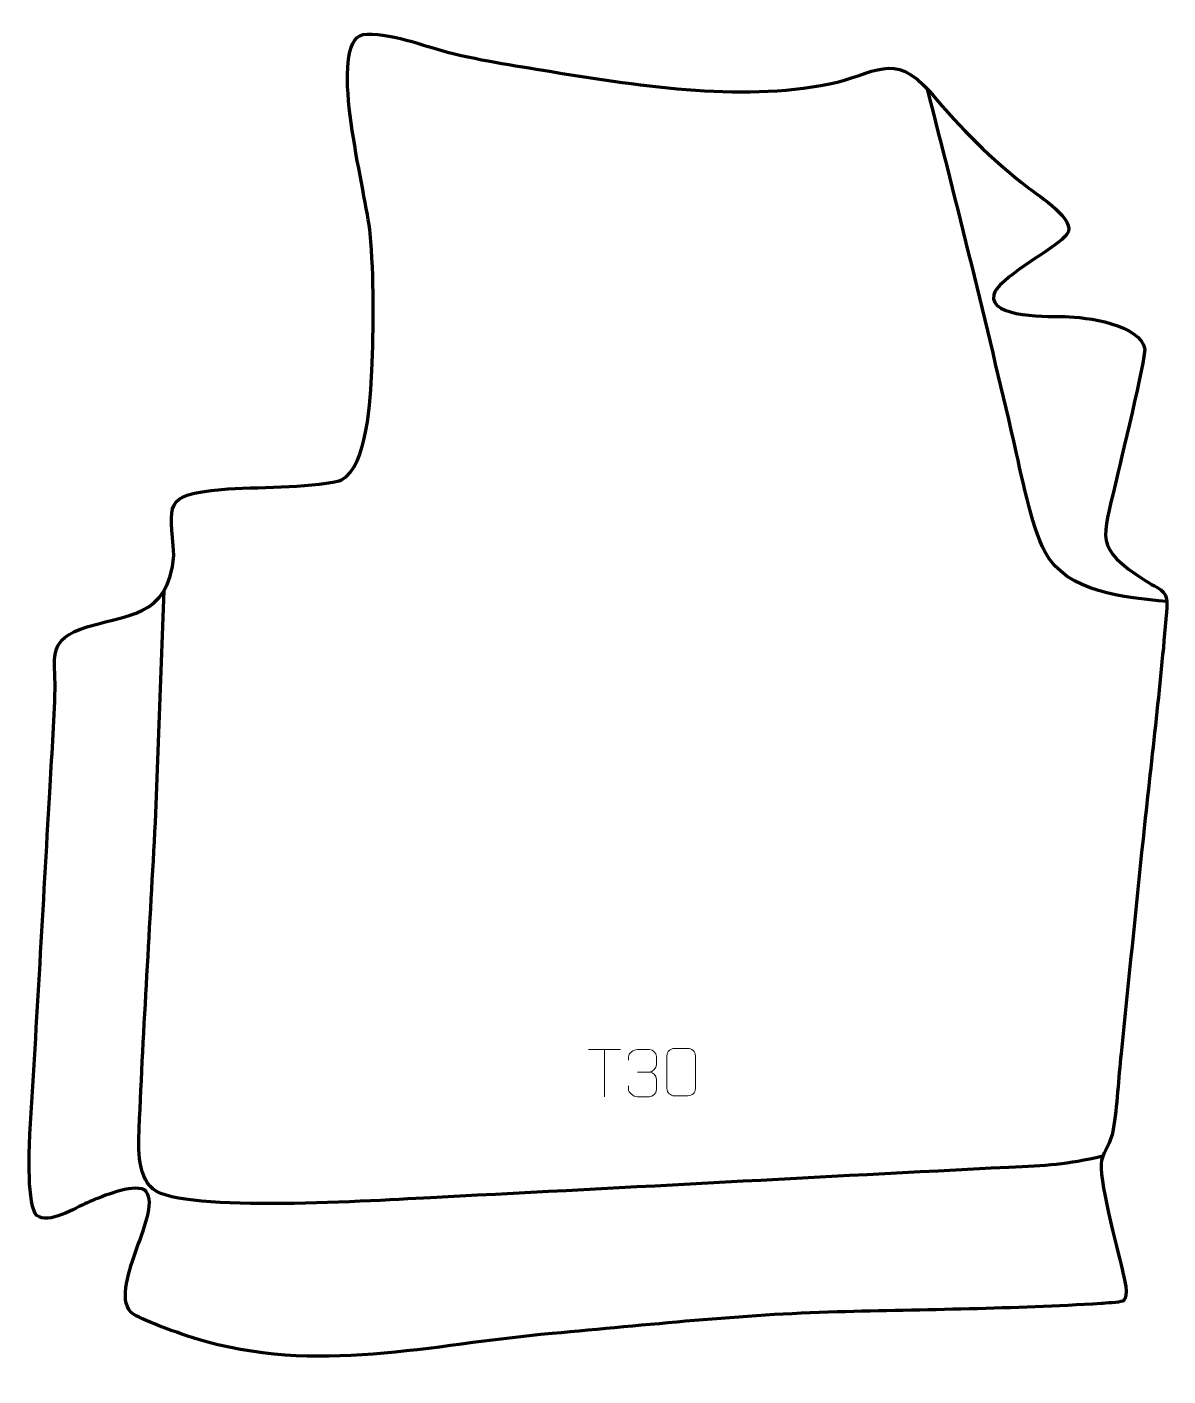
# Model space of a CAD drawing. Header units: millimetres. Extents: x -628 to -25, y 105 to 818.
import ezdxf

# ---------------------------------------------------------------- set-up
doc = ezdxf.new("R2010")
doc.units = ezdxf.units.MM
doc.header["$MEASUREMENT"] = 0
doc.layers.add('layer 2', color=7, linetype='Continuous')
doc.layers.add('layer 3', color=7, linetype='Continuous')

msp = doc.modelspace()

# ---------------------------------------------------------------- linework, layer by layer
at = {"layer": 'layer 2', "color": 142, "lineweight": 158}
for points, knots in [([(-26.1919, 514.3823), (-48.3599, 516.7321), (-78.7261, 518.6663), (-90.578, 540.8913), (-90.578, 540.8913), (-97.6624, 554.176), (-103.3072, 583.4425), (-106.8663, 599.0194), (-106.8663, 599.0194), (-121.3329, 661.2379), (-136.5075, 723.2491), (-152.4969, 785.0942)], [0, 0, 0, 0, 0.25, 0.25, 0.25, 0.25, 0.5, 0.5, 0.5, 0.5, 1, 1, 1, 1]), ([(-59.8721, 221.5204), (-79.1554, 216.9293), (-89.9433, 216.5587), (-109.4959, 215.5774), (-109.4959, 215.5774), (-209.1875, 210.5741), (-308.8479, 204.9533), (-408.5392, 199.9308), (-408.5392, 199.9308), (-437.2203, 198.4912), (-537.9124, 191.5128), (-559.1805, 202.8288), (-559.1805, 202.8288), (-569.7189, 209.1082), (-568.9135, 225.6594), (-568.4683, 236.2814), (-568.4683, 236.2814), (-566.1932, 289.9642), (-562.639, 343.9622), (-559.9316, 397.682), (-559.9316, 397.682), (-559.9316, 397.682), (-555.2944, 520.1797), (-555.2944, 520.1797)], [0, 0, 0, 0, 0.14285714, 0.14285714, 0.14285714, 0.14285714, 0.28571429, 0.28571429, 0.28571429, 0.28571429, 0.42857143, 0.42857143, 0.42857143, 0.42857143, 0.57142857, 0.57142857, 0.57142857, 0.57142857, 0.71428571, 0.71428571, 0.71428571, 0.71428571, 1, 1, 1, 1])]:
    msp.add_open_spline(points, degree=3, knots=knots, dxfattribs=at)
at = {"layer": 'layer 3', "color": 242, "lineweight": 158}
msp.add_open_spline([(-350.5636, 127.8957), (-299.9167, 132.3211), (-251.0303, 137.9042), (-200.0394, 139.2967), (-200.0394, 139.2967), (-153.8085, 140.5591), (-106.953, 140.7642), (-60.8452, 143.7274), (-60.8452, 143.7274), (-58.6844, 143.8682), (-51.2651, 144.2855), (-49.3871, 144.9983), (-49.3871, 144.9983), (-45.4503, 146.8955), (-48.9588, 158.1101), (-49.7393, 161.8081), (-49.7393, 161.8081), (-52.0733, 172.1887), (-62.6795, 211.5919), (-60.6064, 219.2413), (-60.6064, 219.2413), (-58.9566, 225.3289), (-56.0046, 227.4973), (-54.3775, 235.5289), (-54.3775, 235.5289), (-52.3424, 247.8175), (-51.6055, 263.0107), (-50.3004, 275.7345), (-50.3004, 275.7345), (-46.428, 313.4854), (-42.5556, 351.2364), (-38.6834, 388.9873), (-38.6834, 388.9873), (-34.4837, 429.1216), (-29.6427, 468.5558), (-26.2927, 508.8457), (-26.2927, 508.8457), (-25.4995, 520.4728), (-27.5309, 519.3225), (-37.5095, 525.4995), (-37.5095, 525.4995), (-64.8085, 543.125), (-59.8761, 547.3871), (-53.2715, 576.6747), (-53.2715, 576.6747), (-51.1304, 586.1744), (-37.156, 643.3723), (-37.7821, 647.5702), (-37.7821, 647.5702), (-39.7541, 660.792), (-68.9281, 664.6809), (-79.7029, 664.8503), (-79.7029, 664.8503), (-86.5933, 664.9586), (-120.4647, 663.9429), (-117.4362, 676.435), (-117.4362, 676.435), (-117.4362, 676.435), (-116.866, 677.9803), (-116.866, 677.9803), (-116.866, 677.9803), (-116.866, 677.9803), (-115.8969, 679.5871), (-115.8969, 679.5871), (-115.8969, 679.5871), (-106.5481, 690.3024), (-83.9837, 701.6715), (-78.8467, 708.3891), (-78.8467, 708.3891), (-73.2174, 715.7505), (-93.8676, 728.7303), (-98.7874, 732.5415), (-98.7874, 732.5415), (-120.4549, 749.5227), (-133.3604, 762.6574), (-151.0973, 783.5435), (-151.0973, 783.5435), (-170.5081, 805.6324), (-180.0241, 792.647), (-204.2125, 787.7404), (-204.2125, 787.7404), (-251.7563, 778.0961), (-307.7733, 787.1767), (-355.279, 794.953), (-355.279, 794.953), (-374.818, 798.1512), (-393.7657, 800.9169), (-412.8339, 806.5502), (-412.8339, 806.5502), (-420.8292, 808.9254), (-446.8724, 817.7976), (-453.4837, 812.3309), (-453.4837, 812.3309), (-467.3183, 797.7987), (-448.7126, 730.3405), (-446.5584, 708.7905), (-446.5584, 708.7905), (-444.403, 686.3659), (-444.7086, 658.7863), (-445.7091, 636.16), (-445.7091, 636.16), (-446.3326, 622.0599), (-447.8784, 585.8109), (-461.7531, 578.6136), (-461.7531, 578.6136), (-461.7531, 578.6136), (-462.8831, 578.0974), (-462.8831, 578.0974), (-462.8831, 578.0974), (-480.1665, 574.2101), (-506.4879, 575.0126), (-525.0291, 573.6505), (-525.0291, 573.6505), (-556.7342, 570.4235), (-551.7017, 566.3091), (-550.1865, 538.924), (-550.1865, 538.924), (-553.0723, 504.8432), (-574.556, 508.4829), (-600.0445, 499.7034), (-600.0445, 499.7034), (-616.8227, 492.8269), (-612.6523, 484.1705), (-612.8754, 468.3116), (-612.8754, 468.3116), (-613.2015, 450.5461), (-614.6843, 431.4058), (-615.6819, 413.5936), (-615.6819, 413.5936), (-619.0564, 353.3805), (-622.4486, 293.291), (-626.1349, 233.0917), (-626.1349, 233.0917), (-626.6073, 225.3768), (-627.6679, 194.6657), (-622.4151, 190.2059), (-622.4151, 190.2059), (-616.5898, 185.26), (-601.9049, 194.2219), (-595.9575, 196.9356), (-595.9575, 196.9356), (-595.9575, 196.9356), (-594.5509, 197.5408), (-594.5509, 197.5408), (-594.5509, 197.5408), (-587.6859, 200.3972), (-572.8565, 206.7446), (-565.7051, 203.7747), (-565.7051, 203.7747), (-553.8325, 194.6104), (-587.1243, 149.793), (-571.4931, 138.0373), (-571.4931, 138.0373), (-564.9458, 134.1622), (-546.7778, 127.6896), (-538.989, 125.2935), (-538.989, 125.2935), (-474.4454, 105.438), (-415.4644, 122.1799), (-350.5636, 127.8957)], degree=3, knots=[0, 0, 0, 0, 0.02439024, 0.02439024, 0.02439024, 0.02439024, 0.04878049, 0.04878049, 0.04878049, 0.04878049, 0.07317073, 0.07317073, 0.07317073, 0.07317073, 0.09756098, 0.09756098, 0.09756098, 0.09756098, 0.12195122, 0.12195122, 0.12195122, 0.12195122, 0.14634146, 0.14634146, 0.14634146, 0.14634146, 0.17073171, 0.17073171, 0.17073171, 0.17073171, 0.19512195, 0.19512195, 0.19512195, 0.19512195, 0.2195122, 0.2195122, 0.2195122, 0.2195122, 0.24390244, 0.24390244, 0.24390244, 0.24390244, 0.26829268, 0.26829268, 0.26829268, 0.26829268, 0.29268293, 0.29268293, 0.29268293, 0.29268293, 0.31707317, 0.31707317, 0.31707317, 0.31707317, 0.34146341, 0.34146341, 0.34146341, 0.34146341, 0.36585366, 0.36585366, 0.36585366, 0.36585366, 0.3902439, 0.3902439, 0.3902439, 0.3902439, 0.41463415, 0.41463415, 0.41463415, 0.41463415, 0.43902439, 0.43902439, 0.43902439, 0.43902439, 0.46341463, 0.46341463, 0.46341463, 0.46341463, 0.48780488, 0.48780488, 0.48780488, 0.48780488, 0.51219512, 0.51219512, 0.51219512, 0.51219512, 0.53658537, 0.53658537, 0.53658537, 0.53658537, 0.56097561, 0.56097561, 0.56097561, 0.56097561, 0.58536585, 0.58536585, 0.58536585, 0.58536585, 0.6097561, 0.6097561, 0.6097561, 0.6097561, 0.63414634, 0.63414634, 0.63414634, 0.63414634, 0.65853659, 0.65853659, 0.65853659, 0.65853659, 0.68292683, 0.68292683, 0.68292683, 0.68292683, 0.70731707, 0.70731707, 0.70731707, 0.70731707, 0.73170732, 0.73170732, 0.73170732, 0.73170732, 0.75609756, 0.75609756, 0.75609756, 0.75609756, 0.7804878, 0.7804878, 0.7804878, 0.7804878, 0.80487805, 0.80487805, 0.80487805, 0.80487805, 0.82926829, 0.82926829, 0.82926829, 0.82926829, 0.85365854, 0.85365854, 0.85365854, 0.85365854, 0.87804878, 0.87804878, 0.87804878, 0.87804878, 0.90243902, 0.90243902, 0.90243902, 0.90243902, 0.92682927, 0.92682927, 0.92682927, 0.92682927, 0.95121951, 0.95121951, 0.95121951, 0.95121951, 1, 1, 1, 1], dxfattribs=at)
at = {"layer": 'layer 3', "color": 250, "lineweight": 9}
for points in [[(-322.8691, 252.8891), (-322.8691, 252.8891), (-322.8691, 277.8426), (-322.8691, 277.8426)], [(-331.3629, 277.8191), (-331.3629, 277.8191), (-314.3757, 277.8191), (-314.3757, 277.8191)], [(-305.5242, 265.9131), (-305.5242, 265.9131), (-299.3278, 265.9131), (-299.3278, 265.9131)]]:
    msp.add_open_spline(points, degree=3, dxfattribs=at)
for points, knots in [([(-310.2339, 272.1583), (-310.2339, 272.1583), (-310.2339, 274.0155), (-310.2339, 274.0155), (-310.2339, 274.0155), (-310.2482, 275.7574), (-307.5837, 277.8755), (-305.5246, 277.8528), (-305.5246, 277.8528), (-303.4605, 277.8528), (-301.3965, 277.8528), (-299.3328, 277.8528), (-299.3328, 277.8528), (-297.1383, 277.8616), (-295.54, 276.0148), (-295.4956, 274.1027), (-295.4956, 274.1027), (-295.496, 272.6676), (-295.496, 271.2325), (-295.4956, 269.797), (-295.4956, 269.797), (-295.5442, 268.1435), (-297.1468, 265.9135), (-299.3451, 265.9235), (-299.3451, 265.9235), (-297.1414, 265.9123), (-295.5334, 264.1091), (-295.4794, 262.0496), (-295.4794, 262.0496), (-295.4798, 260.2649), (-295.4798, 258.4802), (-295.4794, 256.6951), (-295.4794, 256.6951), (-295.4693, 254.6337), (-297.5242, 252.8706), (-299.3451, 252.8787), (-299.3451, 252.8787), (-301.4104, 252.879), (-303.4756, 252.879), (-305.5412, 252.8787), (-305.5412, 252.8787), (-307.7098, 252.8902), (-310.2408, 255.2904), (-310.2594, 256.7522), (-310.2594, 256.7522), (-310.2594, 256.7522), (-310.2594, 258.6608), (-310.2594, 258.6608)], [0, 0, 0, 0, 0.07692308, 0.07692308, 0.07692308, 0.07692308, 0.15384615, 0.15384615, 0.15384615, 0.15384615, 0.23076923, 0.23076923, 0.23076923, 0.23076923, 0.30769231, 0.30769231, 0.30769231, 0.30769231, 0.38461538, 0.38461538, 0.38461538, 0.38461538, 0.46153846, 0.46153846, 0.46153846, 0.46153846, 0.53846154, 0.53846154, 0.53846154, 0.53846154, 0.61538462, 0.61538462, 0.61538462, 0.61538462, 0.69230769, 0.69230769, 0.69230769, 0.69230769, 0.76923077, 0.76923077, 0.76923077, 0.76923077, 0.84615385, 0.84615385, 0.84615385, 0.84615385, 1, 1, 1, 1]), ([(-286.0067, 278.4124), (-283.6406, 278.4124), (-281.2741, 278.4124), (-278.9076, 278.4124), (-278.9076, 278.4124), (-276.9271, 278.448), (-274.9011, 276.9537), (-274.874, 274.5116), (-274.874, 274.5116), (-274.8744, 268.7542), (-274.8744, 262.9964), (-274.874, 257.2382), (-274.874, 257.2382), (-275.0161, 254.9106), (-276.7225, 253.4283), (-278.9076, 253.4175), (-278.9076, 253.4175), (-281.28, 253.4179), (-283.6524, 253.4179), (-286.0244, 253.4175), (-286.0244, 253.4175), (-287.9829, 253.3119), (-289.9893, 255.1998), (-289.9779, 257.2208), (-289.9779, 257.2208), (-289.9775, 263.0014), (-289.9775, 268.7817), (-289.9779, 274.5615), (-289.9779, 274.5615), (-289.9736, 276.7035), (-288.1965, 278.426), (-286.0067, 278.4124)], [0, 0, 0, 0, 0.11111111, 0.11111111, 0.11111111, 0.11111111, 0.22222222, 0.22222222, 0.22222222, 0.22222222, 0.33333333, 0.33333333, 0.33333333, 0.33333333, 0.44444444, 0.44444444, 0.44444444, 0.44444444, 0.55555556, 0.55555556, 0.55555556, 0.55555556, 0.66666667, 0.66666667, 0.66666667, 0.66666667, 0.77777778, 0.77777778, 0.77777778, 0.77777778, 1, 1, 1, 1])]:
    msp.add_open_spline(points, degree=3, knots=knots, dxfattribs=at)

doc.saveas('drawing.dxf')
